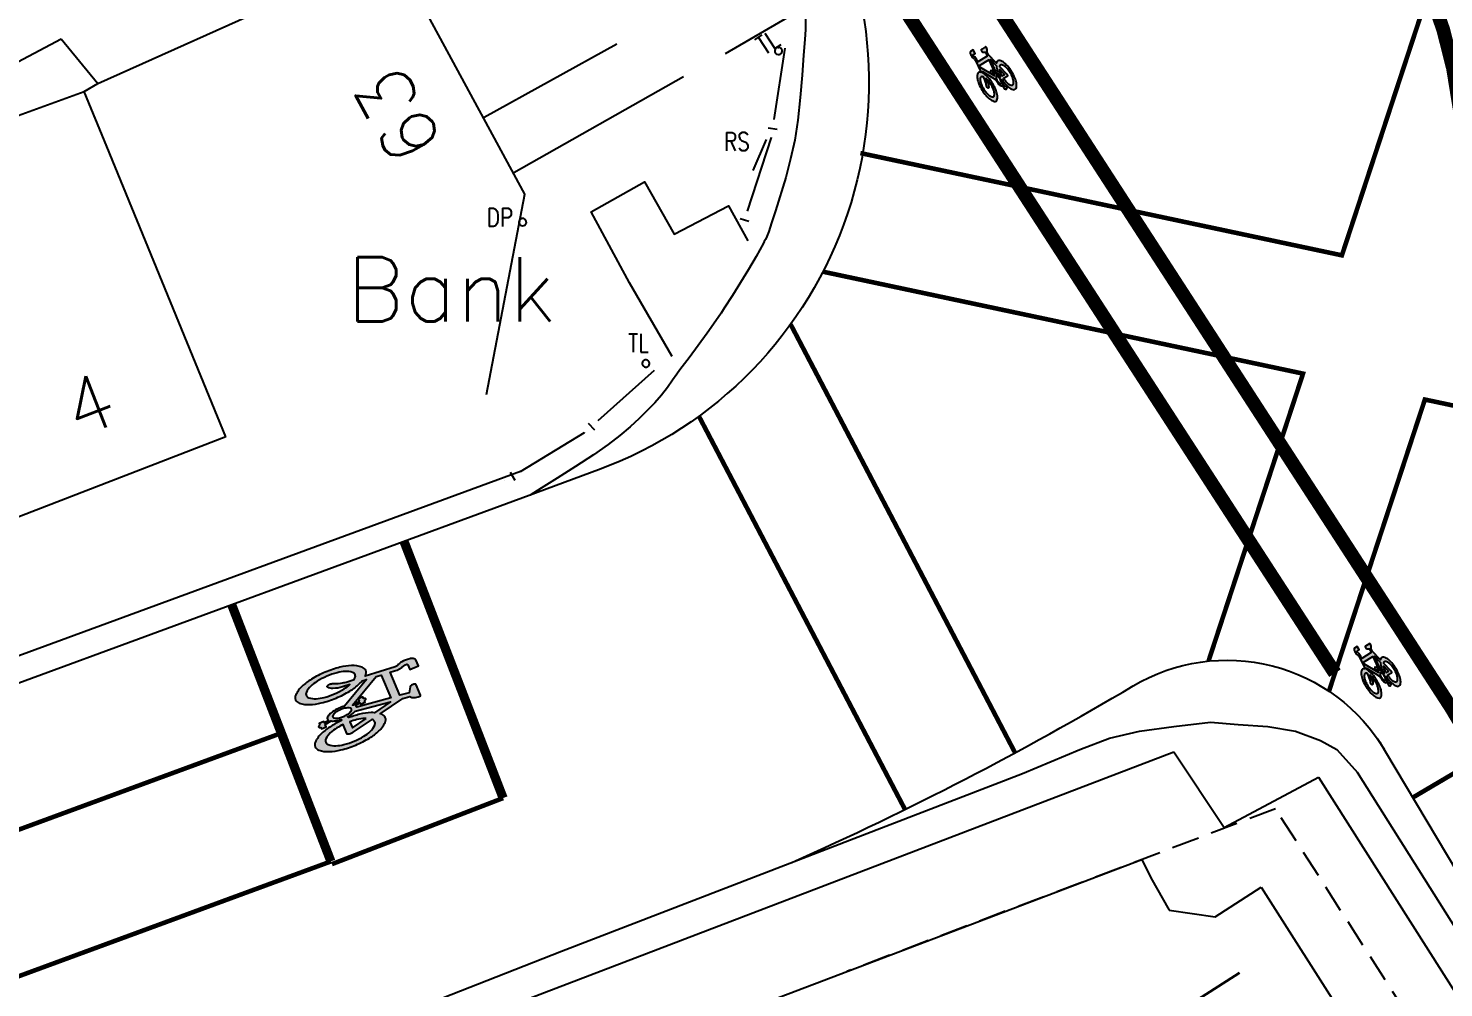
# Model space of a CAD drawing. Extents: x 427500 to 429848, y 434500 to 436505.
# Drawn here: x 427868.58 to 427899.43, y 436178.76 to 436199.68 of the extents above; entities that cross this region are included whole.
import ezdxf

# ---------------------------------------------------------------- set-up
doc = ezdxf.new("R2010")
doc.units = 0
for name, pattern in [('1003', [0.9, 0.6, -0.3]), ('1004', [6, 4, -2]), ('1055', [0.6, 0.1, -0.5]), ('BLIP', [1, 0.5, -0.5])]:
    doc.linetypes.add(name, pattern=pattern)
doc.layers.get('0').update_dxf_attribs({"color": 222})
for name, color, linetype in [('KTS_LINES', 7, 'Continuous'), ('LPTIP_Ex_Base', 8, 'Continuous'), ('PRO-MARKINGS', 7, 'Continuous'), ('PROPOSED', 1, 'Continuous')]:
    doc.layers.add(name, color=color, linetype=linetype)
doc.styles.add('MtXpl_Romans', font='romans__.ttf')
doc.styles.get("Standard").update_dxf_attribs({"font": 'romans.shx'})

# ---------------------------------------------------------------- blocks, each defined once
blk = doc.blocks.new('FENCE_UP')
at = {"color": 0, "linetype": 'ByBlock', "flags": 128}
blk.add_lwpolyline([(0, 0.5), (0, -0.5)], dxfattribs=at)
blk = doc.blocks.new('CIRCL')
at = {"color": 0, "linetype": 'ByBlock', "flags": 128}
for points in [[(0.5, 0), (0.475, 0.154), (0.404, 0.293), (0.293, 0.404), (0.154, 0.475), (0, 0.5), (-0.154, 0.475), (-0.293, 0.404), (-0.404, 0.293), (-0.475, 0.154), (-0.5, 0), (-0.475, -0.154), (-0.404, -0.293), (-0.293, -0.404), (-0.154, -0.475), (0, -0.5), (0.154, -0.475), (0.293, -0.404), (0.404, -0.293), (0.475, -0.154)], [(0.5, 0), (0.475, -0.154)]]:
    blk.add_lwpolyline(points, dxfattribs=at)
blk = doc.blocks.new('MH_LINE')
at = {"color": 0, "linetype": 'ByBlock', "flags": 128}
blk.add_lwpolyline([(-0.5, 0), (0.5, 0)], dxfattribs=at)
blk = doc.blocks.new('Bicycle-1057L')
h = blk.add_hatch(color=0)
h.dxf.hatch_style = 1
edge = h.paths.add_edge_path()
edge.add_arc((0.285, -0.213), 0.06, 129.1418, 144.2919)
edge.add_arc((0.246, -0.185), 0.0123, 145.2543, 218.1085)
edge.add_arc((0.272, -0.165), 0.0451, 218.1085, 242.7437)
edge.add_arc((0.3, -0.11), 0.107, 242.7437, 256.1141)
edge.add_line((0.274, -0.214), (0.274, -0.248))
edge.add_line((0.274, -0.248), (0.387, -0.248))
edge.add_line((0.387, -0.248), (0.387, -0.195))
edge.add_line((0.387, -0.195), (0.534, -0.17))
edge.add_arc((0.666, 0.057), 0.263, 239.7927, 250.149)
edge.add_arc((0.76, 0.316), 0.538, 250.149, 261.4949)
edge.add_arc((0.822, 0.729), 0.956, 261.4949, 265.579)
edge.add_line((0.748, -0.224), (0.748, -0.251))
edge.add_arc((0.827, -2.482), 2.233, 92.0364, 98.7101)
edge.add_arc((0.681, -1.524), 1.263, 98.7101, 110.2976)
edge.add_arc((0.459, -0.924), 0.624, 110.2976, 131.7626)
edge.add_arc((0.13, -0.555), 0.13, 131.7626, 180)
edge.add_arc((0.13, -0.555), 0.13, 180, 228.2374)
edge.add_arc((0.459, -0.187), 0.624, 228.2374, 249.7024)
edge.add_arc((0.681, 0.413), 1.263, 249.7024, 261.2899)
edge.add_arc((0.827, 1.371), 2.233, 261.2899, 270)
edge.add_arc((0.827, 1.371), 2.233, 270, 278.7101)
edge.add_arc((0.974, 0.413), 1.263, 278.7101, 290.2976)
edge.add_arc((1.196, -0.187), 0.624, 290.2976, 311.7626)
edge.add_arc((1.525, -0.555), 0.13, 311.7626, 360)
edge.add_arc((1.525, -0.555), 0.13, 0, 48.2374)
edge.add_arc((1.196, -0.924), 0.624, 48.2374, 51.4487)
edge.add_line((1.585, -0.436), (2.166, -0.316))
edge.add_line((2.166, -0.316), (2.326, -0.339))
edge.add_arc((2.374, -0.328), 0.049, 192.7523, 229.4557)
edge.add_arc((2.453, -0.232), 0.174, 230.3015, 254.7694)
edge.add_arc((2.578, 0.205), 0.627, 254.2163, 263.9589)
edge.add_arc((2.519, -0.358), 0.0621, 263.3378, 292.2723)
edge.add_arc((2.535, -0.402), 0.0152, 300.2363, 358.2882)
edge.add_line((2.55, -0.402), (2.55, -0.157))
edge.add_arc((2.525, -0.158), 0.0247, 2.6611, 38.315)
edge.add_arc((2.518, -0.164), 0.0344, 38.315, 73.2177)
edge.add_arc((2.477, -0.298), 0.174, 73.2177, 98.6063)
edge.add_arc((2.463, -0.2), 0.0751, 98.6063, 134.8802)
edge.add_line((2.41, -0.147), (2.342, -0.26))
edge.add_line((2.342, -0.26), (2.131, -0.23))
edge.add_line((2.131, -0.23), (2.131, 0.316))
edge.add_line((2.131, 0.316), (2.233, 0.306))
edge.add_arc((2.304, 0.753), 0.452, 260.9327, 290.3801)
edge.add_arc((2.506, 0.246), 0.0935, 71.0097, 118.2334, ccw=False)
edge.add_arc((2.529, 0.315), 0.0209, 6.4726, 70.6973, ccw=False)
edge.add_line((2.55, 0.317), (2.55, 0.204))
edge.add_line((2.55, 0.204), (2.754, 0.204))
edge.add_line((2.754, 0.204), (2.754, 0.352))
edge.add_arc((2.719, 0.346), 0.0355, 9.2422, 38.245)
edge.add_arc((2.665, 0.304), 0.104, 38.245, 62.4014)
edge.add_arc((2.594, 0.167), 0.258, 62.4014, 80.16)
edge.add_arc((2.532, -0.19), 0.62, 80.16, 97.3946)
edge.add_arc((2.498, 0.076), 0.352, 97.3946, 115.9418)
edge.add_arc((2.287, 0.506), 0.127, 265.4429, 296.4808, ccw=False)
edge.add_line((2.277, 0.38), (1.596, 0.445))
edge.add_arc((1.196, 0.924), 0.624, 309.8749, 311.7821)
edge.add_arc((1.525, 0.555), 0.13, 311.7821, 360)
edge.add_arc((1.525, 0.555), 0.13, 0, 48.2179)
edge.add_arc((1.196, 0.187), 0.624, 48.2179, 69.6897)
edge.add_arc((0.974, -0.412), 1.263, 69.6897, 81.284)
edge.add_arc((0.827, -1.369), 2.231, 81.284, 90)
edge.add_arc((0.827, -1.369), 2.231, 90, 98.716)
edge.add_arc((0.681, -0.412), 1.263, 98.716, 110.3103)
edge.add_arc((0.459, 0.187), 0.624, 110.3103, 131.7821)
edge.add_arc((0.13, 0.555), 0.13, 131.7821, 180)
edge.add_arc((0.13, 0.555), 0.13, 180, 228.2179)
edge.add_arc((0.459, 0.924), 0.624, 228.2179, 249.6897)
edge.add_arc((0.681, 1.523), 1.263, 249.6897, 261.284)
edge.add_arc((0.827, 2.48), 2.231, 261.284, 270)
edge.add_arc((0.827, 2.48), 2.231, 270, 278.716)
edge.add_arc((0.974, 1.523), 1.263, 278.716, 290.3103)
edge.add_arc((1.196, 0.924), 0.624, 290.3103, 298.74)
edge.add_line((1.496, 0.377), (1.598, 0.367))
edge.add_line((1.598, 0.367), (0.928, 0.017))
edge.add_arc((0.822, -0.933), 0.956, 83.631, 90)
edge.add_arc((0.822, -0.933), 0.956, 90, 98.5051)
edge.add_arc((0.76, -0.52), 0.538, 98.5051, 109.851)
edge.add_arc((0.666, -0.261), 0.263, 109.851, 131.0754)
edge.add_arc((0.528, -0.102), 0.052, 131.0754, 180)
edge.add_arc((0.528, -0.102), 0.052, 180, 222.687)
edge.add_line((0.49, -0.137), (0.387, -0.155))
edge.add_line((0.387, -0.155), (0.387, -0.12))
edge.add_line((0.387, -0.12), (0.274, -0.12))
edge.add_line((0.274, -0.12), (0.274, -0.155))
edge.add_arc((0.294, -0.238), 0.0853, 103.022, 123.3282)
edge = h.paths.add_edge_path(flags=16)
edge.add_line((1.816, 0.346), (1.927, 0.335))
edge.add_line((1.927, 0.335), (1.927, -0.207))
edge.add_line((1.927, -0.207), (1.167, -0.104))
edge.add_arc((1.115, -0.102), 0.052, 357.6881, 360)
edge.add_arc((1.115, -0.102), 0.052, 0, 45.6771)
edge.add_line((1.152, -0.065), (1.266, -0.045))
edge.add_line((1.266, -0.045), (1.266, -0.079))
edge.add_line((1.266, -0.079), (1.376, -0.079))
edge.add_line((1.376, -0.079), (1.376, -0.045))
edge.add_arc((1.351, 0.05), 0.0985, 284.71, 308.6625)
edge.add_arc((1.403, -0.015), 0.015, 308.6625, 417.055)
edge.add_arc((1.354, -0.091), 0.105, 57.055, 77.9255)
edge.add_line((1.376, 0.012), (1.376, 0.046))
edge.add_line((1.376, 0.046), (1.266, 0.046))
edge.add_line((1.266, 0.046), (1.266, -0.008))
edge.add_line((1.266, -0.008), (1.11, -0.035))
edge.add_arc((0.977, -0.261), 0.263, 59.4986, 62.3014)
edge.add_line((1.099, -0.028), (1.816, 0.346))
edge = h.paths.add_edge_path(flags=16)
edge.add_arc((1.084, -0.81), 0.435, 65.845, 69.5672)
edge.add_arc((0.93, -1.226), 0.878, 69.5672, 81.2276)
edge.add_arc((0.827, -1.888), 1.548, 81.2276, 87.0632)
edge.add_line((0.907, -0.342), (0.907, -0.487))
edge.add_line((0.907, -0.487), (1.262, -0.414))
edge = h.paths.add_edge_path(flags=16)
edge.add_arc((0.341, -0.555), 0.0916, 180, 228.0314)
edge.add_arc((0.57, -0.3), 0.435, 228.0314, 249.5672)
edge.add_arc((0.725, 0.115), 0.878, 249.5672, 261.2276)
edge.add_arc((0.827, 0.778), 1.548, 261.2276, 270)
edge.add_arc((0.827, 0.778), 1.548, 270, 278.7724)
edge.add_arc((0.93, 0.115), 0.878, 278.7724, 290.4328)
edge.add_arc((1.084, -0.3), 0.435, 290.4328, 311.9686)
edge.add_arc((1.314, -0.555), 0.0916, 311.9686, 360)
edge.add_arc((1.314, -0.555), 0.0916, 0, 48.0314)
edge.add_arc((1.084, -0.81), 0.435, 48.0314, 49.2693)
edge.add_line((1.368, -0.481), (0.879, -0.582))
edge.add_arc((0.815, -0.334), 0.257, 270, 284.4885, ccw=False)
edge.add_arc((0.816, -0.464), 0.126, 244.001, 269.6286, ccw=False)
edge.add_arc((0.772, -0.556), 0.0238, 177.4213, 242.4793, ccw=False)
edge.add_line((0.748, -0.555), (0.748, -0.342))
edge.add_arc((0.827, -1.888), 1.548, 92.9368, 98.7724)
edge.add_arc((0.725, -1.226), 0.878, 98.7724, 110.4328)
edge.add_arc((0.57, -0.81), 0.435, 110.4328, 131.9686)
edge.add_arc((0.341, -0.555), 0.0916, 131.9686, 180)
edge = h.paths.add_edge_path(flags=16)
edge.add_line((0.907, -0.251), (0.907, -0.223))
edge.add_arc((0.822, 0.729), 0.956, 275.1028, 278.5051)
edge.add_arc((0.883, 0.316), 0.538, 278.5051, 289.851)
edge.add_arc((0.977, 0.057), 0.263, 289.851, 297.5735)
edge.add_line((1.098, -0.176), (1.893, -0.283))
edge.add_line((1.893, -0.283), (1.48, -0.369))
edge.add_arc((1.196, -0.924), 0.624, 62.9022, 69.7024)
edge.add_arc((0.974, -1.524), 1.263, 69.7024, 81.2899)
edge.add_arc((0.827, -2.482), 2.233, 81.2899, 87.9636)
edge = h.paths.add_edge_path(flags=16)
edge.add_arc((1.008, -0.102), 0.0342, 0, 48.449)
edge.add_arc((0.92, -0.201), 0.167, 48.449, 69.8406)
edge.add_arc((0.861, -0.363), 0.339, 69.8406, 81.3534)
edge.add_arc((0.822, -0.622), 0.601, 81.3534, 90)
edge.add_arc((0.822, -0.622), 0.601, 90, 98.6466)
edge.add_arc((0.782, -0.363), 0.339, 98.6466, 110.1594)
edge.add_arc((0.723, -0.201), 0.167, 110.1594, 131.551)
edge.add_arc((0.635, -0.102), 0.0342, 131.551, 180)
edge.add_arc((0.635, -0.102), 0.0342, 180, 228.449)
edge.add_arc((0.723, -0.003), 0.167, 228.449, 249.8406)
edge.add_arc((0.782, 0.159), 0.339, 249.8406, 261.3534)
edge.add_arc((0.822, 0.418), 0.601, 261.3534, 270)
edge.add_arc((0.822, 0.418), 0.601, 270, 278.6466)
edge.add_arc((0.861, 0.159), 0.339, 278.6466, 290.1594)
edge.add_arc((0.92, -0.003), 0.167, 290.1594, 311.551)
edge.add_arc((1.008, -0.102), 0.0342, 311.551, 360)
edge = h.paths.add_edge_path(flags=16)
edge.add_arc((1.257, 1.214), 0.733, 256.4487, 264.5543)
edge.add_line((1.187, 0.484), (1.345, 0.469))
edge.add_arc((1.084, 0.822), 0.439, 306.4657, 311.7704)
edge.add_arc((1.318, 0.56), 0.0876, 311.7704, 360.5617)
edge.add_arc((1.318, 0.56), 0.0876, 0.5617, 49.353)
edge.add_arc((1.089, 0.294), 0.439, 49.353, 70.6246)
edge.add_arc((0.937, -0.138), 0.896, 70.6246, 82.0171)
edge.add_arc((0.841, -0.825), 1.591, 82.0171, 90.5617)
edge.add_arc((0.841, -0.825), 1.591, 90.5617, 99.1063)
edge.add_arc((0.731, -0.14), 0.896, 99.1063, 110.4988)
edge.add_arc((0.571, 0.289), 0.439, 110.4988, 131.7704)
edge.add_arc((0.337, 0.551), 0.0876, 131.7704, 180.5617)
edge.add_arc((0.337, 0.551), 0.0876, 180.5617, 229.353)
edge.add_arc((0.566, 0.817), 0.439, 229.353, 250.6246)
edge.add_arc((0.717, 1.248), 0.896, 250.6246, 262.0171)
edge.add_arc((0.814, 1.936), 1.591, 262.0171, 270.5617)
edge.add_arc((0.814, 1.936), 1.591, 270.5617, 279.1063)
edge.add_arc((0.924, 1.25), 0.896, 279.1063, 289.0981)
edge.add_line((1.217, 0.404), (1.054, 0.419))
edge.add_arc((1.136, 1.245), 0.83, 249.5302, 264.3321, ccw=False)
edge.add_arc((0.926, 0.684), 0.231, 219.8114, 249.5302, ccw=False)
edge.add_arc((0.769, 0.553), 0.0262, 182.9002, 219.8114, ccw=False)
edge.add_arc((0.756, 0.552), 0.0126, 121.3414, 182.9002, ccw=False)
edge.add_arc((0.809, 0.464), 0.115, 96.5312, 121.3414, ccw=False)
edge.add_arc((0.822, 0.352), 0.228, 77.386, 96.5312, ccw=False)
edge.add_arc((0.85, 0.476), 0.102, 58.9852, 77.386, ccw=False)
edge.add_arc((1.22, 1.205), 0.716, 243.667, 259.1754)
at = {"color": 0}
for p, q in [((0.747, -0.231), (0.745, -0.231)), ((0.746, -0.231), (0.745, -0.232)), ((0.747, -0.234), (0.745, -0.234)), ((0.746, -0.236), (0.745, -0.236)), ((0.745, -0.236), (0.745, -0.236)), ((0.745, -0.236), (0.745, -0.236)), ((0.747, -0.232), (0.746, -0.231)), ((0.747, -0.236), (0.746, -0.236)), ((0.746, -0.236), (0.746, -0.236)), ((0.747, -0.233), (0.747, -0.235)), ((0.747, -0.236), (0.747, -0.236)), ((0.747, -0.236), (0.747, -0.236))]:
    blk.add_line(p, q, dxfattribs=at)
for points in [[(0.247, -0.167, 0.066202), (0.236, -0.178, 0.329046), (0.236, -0.193, 0.107907), (0.251, -0.205, 0.058405), (0.274, -0.214), (0.274, -0.248), (0.387, -0.248), (0.387, -0.195), (0.534, -0.17, 0.045219), (0.577, -0.19, 0.049546), (0.68, -0.216, 0.017822), (0.748, -0.224), (0.748, -0.251, 0.029128), (0.489, -0.275, 0.050603), (0.242, -0.339, 0.093934), (0.043, -0.459, 0.21364), (0, -0.555, 0.21364), (0.043, -0.652, 0.093934), (0.242, -0.772, 0.050603), (0.489, -0.836, 0.038023), (0.827, -0.861, 0.038023), (1.165, -0.836, 0.050603), (1.412, -0.772, 0.093934), (1.611, -0.652, 0.21364), (1.655, -0.555, 0.21364), (1.611, -0.459, 0.014013), (1.585, -0.436), (2.166, -0.316), (2.326, -0.339, 0.161532), (2.342, -0.365, 0.107169), (2.407, -0.399, 0.042535), (2.512, -0.419, 0.126926), (2.542, -0.415, 0.258859), (2.55, -0.402), (2.55, -0.157, 0.156836), (2.545, -0.143, 0.15348), (2.528, -0.132, 0.111234), (2.451, -0.126, 0.15961), (2.41, -0.147), (2.342, -0.26), (2.131, -0.23), (2.131, 0.316), (2.233, 0.306, 0.1292), (2.461, 0.329, -0.209019), (2.536, 0.335, -0.287807), (2.55, 0.317), (2.55, 0.204), (2.754, 0.204), (2.754, 0.352, 0.127228), (2.747, 0.368, 0.105794), (2.713, 0.396, 0.077642), (2.638, 0.421, 0.075343), (2.452, 0.425, 0.081105), (2.344, 0.393, -0.136262), (2.277, 0.38), (1.596, 0.445, 0.008322), (1.611, 0.459, 0.213551), (1.655, 0.555, 0.213551), (1.611, 0.652, 0.093963), (1.412, 0.772, 0.050633), (1.165, 0.836, 0.038049), (0.827, 0.862, 0.038049), (0.489, 0.836, 0.050633), (0.242, 0.772, 0.093963), (0.043, 0.652, 0.213551), (0, 0.555, 0.213551), (0.043, 0.459, 0.093963), (0.242, 0.339, 0.050633), (0.489, 0.275, 0.038049), (0.827, 0.249, 0.038049), (1.165, 0.275, 0.050633), (1.412, 0.339, 0.036798), (1.496, 0.377), (1.598, 0.367), (0.928, 0.017, 0.027797), (0.822, 0.023, 0.037128), (0.68, 0.012, 0.049546), (0.577, -0.014, 0.092874), (0.494, -0.063, 0.216777), (0.476, -0.102, 0.188442), (0.49, -0.137), (0.387, -0.155), (0.387, -0.12), (0.274, -0.12), (0.274, -0.155, 0.088835), (0.247, -0.167)], [(1.085, 0.501, 0.035382), (1.187, 0.484), (1.345, 0.469, 0.02315), (1.376, 0.495, 0.216168), (1.405, 0.561, 0.216168), (1.375, 0.627, 0.093082), (1.235, 0.708, 0.04975), (1.062, 0.75, 0.0373), (0.825, 0.765, 0.0373), (0.589, 0.745, 0.04975), (0.417, 0.7, 0.093082), (0.279, 0.616, 0.216168), (0.249, 0.55, 0.216168), (0.28, 0.484, 0.093082), (0.42, 0.403, 0.04975), (0.593, 0.361, 0.0373), (0.829, 0.346, 0.0373), (1.066, 0.366, 0.043625), (1.217, 0.404), (1.054, 0.419, -0.064675), (0.846, 0.468, -0.130405), (0.749, 0.536, -0.162463), (0.743, 0.552, -0.275252), (0.749, 0.563, -0.10868), (0.796, 0.579, -0.083732), (0.872, 0.575, -0.080461), (0.902, 0.563, 0.067772)], [(1.816, 0.346), (1.927, 0.335), (1.927, -0.207), (1.167, -0.104, 0.010088), (1.167, -0.102, 0.201985), (1.152, -0.065), (1.266, -0.045), (1.266, -0.079), (1.376, -0.079), (1.376, -0.045, 0.104895), (1.413, -0.027, 0.511684), (1.412, -0.003, 0.091317), (1.376, 0.012), (1.376, 0.046), (1.266, 0.046), (1.266, -0.008), (1.11, -0.035, 0.01223), (1.099, -0.028)], [(1.043, -0.102, 0.214605), (1.031, -0.076, 0.093611), (0.978, -0.045, 0.050276), (0.912, -0.028, 0.037746), (0.822, -0.021, 0.037746), (0.731, -0.028, 0.050276), (0.665, -0.045, 0.093611), (0.612, -0.076, 0.214605), (0.601, -0.102, 0.214605), (0.612, -0.128, 0.093611), (0.665, -0.159, 0.050276), (0.731, -0.176, 0.037746), (0.822, -0.183, 0.037746), (0.912, -0.176, 0.050276), (0.978, -0.159, 0.093611), (1.031, -0.128, 0.214605)], [(0.907, -0.251), (0.907, -0.223, 0.014846), (0.963, -0.216, 0.049546), (1.066, -0.19, 0.033708), (1.098, -0.176), (1.893, -0.283), (1.48, -0.369, 0.02968), (1.412, -0.339, 0.050603), (1.165, -0.275, 0.029128)], [(0.249, -0.555, 0.2127), (0.28, -0.623, 0.094245), (0.419, -0.708, 0.050922), (0.591, -0.753, 0.038295), (0.827, -0.771, 0.038295), (1.063, -0.753, 0.050922), (1.236, -0.708, 0.094245), (1.375, -0.623, 0.2127), (1.405, -0.555, 0.2127), (1.375, -0.487, 0.005402), (1.368, -0.481), (0.879, -0.582, -0.063302), (0.815, -0.59, -0.11229), (0.761, -0.578, -0.291748), (0.748, -0.555), (0.748, -0.342, 0.025468), (0.591, -0.358, 0.050922), (0.419, -0.403, 0.094245), (0.28, -0.487, 0.2127)], [(1.262, -0.414, 0.016243), (1.236, -0.403, 0.050922), (1.063, -0.358, 0.025468), (0.907, -0.342), (0.907, -0.487)]]:
    blk.add_lwpolyline(points, format="xyb", close=True, dxfattribs=at)
blk = doc.blocks.new('Bicycle-1057S')
h = blk.add_hatch(color=0)
h.dxf.hatch_style = 1
edge = h.paths.add_edge_path()
edge.add_arc((0.126, -0.094), 0.0265, 129.1418, 144.2919)
edge.add_arc((0.109, -0.082), 0.00544, 145.2543, 218.1085)
edge.add_arc((0.12, -0.073), 0.0199, 218.1085, 242.7437)
edge.add_arc((0.132, -0.049), 0.047, 242.7437, 256.1141)
edge.add_line((0.121, -0.094), (0.121, -0.109))
edge.add_line((0.121, -0.109), (0.171, -0.109))
edge.add_line((0.171, -0.109), (0.171, -0.086))
edge.add_line((0.171, -0.086), (0.236, -0.075))
edge.add_arc((0.294, 0.025), 0.116, 239.7927, 250.149)
edge.add_arc((0.335, 0.139), 0.237, 250.149, 261.4949)
edge.add_arc((0.363, 0.322), 0.422, 261.4949, 265.579)
edge.add_line((0.33, -0.099), (0.33, -0.111))
edge.add_arc((0.365, -1.095), 0.985, 92.0364, 98.7101)
edge.add_arc((0.3, -0.672), 0.557, 98.7101, 110.2976)
edge.add_arc((0.202, -0.408), 0.275, 110.2976, 131.7626)
edge.add_arc((0.057, -0.245), 0.0571, 131.7626, 180)
edge.add_arc((0.057, -0.245), 0.0571, 180, 228.2374)
edge.add_arc((0.202, -0.082), 0.275, 228.2374, 249.7024)
edge.add_arc((0.3, 0.182), 0.557, 249.7024, 261.2899)
edge.add_arc((0.365, 0.605), 0.985, 261.2899, 270)
edge.add_arc((0.365, 0.605), 0.985, 270, 278.7101)
edge.add_arc((0.43, 0.182), 0.557, 278.7101, 290.2976)
edge.add_arc((0.528, -0.082), 0.275, 290.2976, 311.7626)
edge.add_arc((0.673, -0.245), 0.0571, 311.7626, 360)
edge.add_arc((0.673, -0.245), 0.0571, 0, 48.2374)
edge.add_arc((0.528, -0.408), 0.275, 48.2374, 51.4487)
edge.add_line((0.699, -0.192), (0.956, -0.139))
edge.add_line((0.956, -0.139), (1.026, -0.149))
edge.add_arc((1.047, -0.145), 0.0216, 192.7523, 229.4557)
edge.add_arc((1.082, -0.102), 0.0766, 230.3015, 254.7694)
edge.add_arc((1.137, 0.09), 0.277, 254.2163, 263.9589)
edge.add_arc((1.111, -0.158), 0.0274, 263.3378, 292.2723)
edge.add_arc((1.118, -0.177), 0.00668, 300.2363, 358.2882)
edge.add_line((1.125, -0.178), (1.125, -0.069))
edge.add_arc((1.114, -0.07), 0.0109, 2.6611, 38.315)
edge.add_arc((1.111, -0.073), 0.0152, 38.315, 73.2177)
edge.add_arc((1.093, -0.132), 0.0768, 73.2177, 98.6063)
edge.add_arc((1.086, -0.088), 0.0331, 98.6063, 134.8802)
edge.add_line((1.063, -0.065), (1.033, -0.115))
edge.add_line((1.033, -0.115), (0.94, -0.101))
edge.add_line((0.94, -0.101), (0.94, 0.139))
edge.add_line((0.94, 0.139), (0.985, 0.135))
edge.add_arc((1.016, 0.332), 0.2, 260.9327, 290.3801)
edge.add_arc((1.105, 0.109), 0.0412, 71.0097, 118.2334, ccw=False)
edge.add_arc((1.116, 0.139), 0.00922, 6.4726, 70.6973, ccw=False)
edge.add_line((1.125, 0.14), (1.125, 0.09))
edge.add_line((1.125, 0.09), (1.215, 0.09))
edge.add_line((1.215, 0.09), (1.215, 0.155))
edge.add_arc((1.2, 0.153), 0.0157, 9.2422, 38.245)
edge.add_arc((1.176, 0.134), 0.0458, 38.245, 62.4014)
edge.add_arc((1.144, 0.074), 0.114, 62.4014, 80.16)
edge.add_arc((1.117, -0.084), 0.273, 80.16, 97.3946)
edge.add_arc((1.102, 0.033), 0.155, 97.3946, 115.9418)
edge.add_arc((1.009, 0.223), 0.0561, 265.4429, 296.4808, ccw=False)
edge.add_line((1.004, 0.167), (0.704, 0.196))
edge.add_arc((0.528, 0.407), 0.275, 309.8749, 311.7821)
edge.add_arc((0.673, 0.245), 0.0572, 311.7821, 360)
edge.add_arc((0.673, 0.245), 0.0572, 360, 408.2179)
edge.add_arc((0.528, 0.083), 0.275, 48.2179, 69.6897)
edge.add_arc((0.43, -0.182), 0.557, 69.6897, 81.284)
edge.add_arc((0.365, -0.604), 0.984, 81.284, 90)
edge.add_arc((0.365, -0.604), 0.984, 90, 98.716)
edge.add_arc((0.3, -0.182), 0.557, 98.716, 110.3103)
edge.add_arc((0.202, 0.083), 0.275, 110.3103, 131.7821)
edge.add_arc((0.057, 0.245), 0.0572, 131.7821, 180)
edge.add_arc((0.057, 0.245), 0.0572, 180, 228.2179)
edge.add_arc((0.202, 0.407), 0.275, 228.2179, 249.6897)
edge.add_arc((0.3, 0.672), 0.557, 249.6897, 261.284)
edge.add_arc((0.365, 1.094), 0.984, 261.284, 270)
edge.add_arc((0.365, 1.094), 0.984, 270, 278.716)
edge.add_arc((0.43, 0.672), 0.557, 278.716, 290.3103)
edge.add_arc((0.528, 0.407), 0.275, 290.3103, 298.74)
edge.add_line((0.66, 0.166), (0.705, 0.162))
edge.add_line((0.705, 0.162), (0.409, 0.007))
edge.add_arc((0.362, -0.412), 0.422, 83.631, 90)
edge.add_arc((0.362, -0.412), 0.422, 90, 98.5051)
edge.add_arc((0.335, -0.229), 0.237, 98.5051, 109.851)
edge.add_arc((0.294, -0.115), 0.116, 109.851, 131.0754)
edge.add_arc((0.233, -0.045), 0.0229, 131.0754, 180)
edge.add_arc((0.233, -0.045), 0.0229, 180, 222.687)
edge.add_line((0.216, -0.061), (0.171, -0.068))
edge.add_line((0.171, -0.068), (0.171, -0.053))
edge.add_line((0.171, -0.053), (0.121, -0.053))
edge.add_line((0.121, -0.053), (0.121, -0.068))
edge.add_arc((0.13, -0.105), 0.0376, 103.022, 123.3282)
edge = h.paths.add_edge_path(flags=16)
edge.add_line((0.801, 0.153), (0.85, 0.148))
edge.add_line((0.85, 0.148), (0.85, -0.091))
edge.add_line((0.85, -0.091), (0.515, -0.046))
edge.add_arc((0.492, -0.045), 0.0229, 357.6881, 360)
edge.add_arc((0.492, -0.045), 0.0229, 360, 405.6771)
edge.add_line((0.508, -0.029), (0.558, -0.02))
edge.add_line((0.558, -0.02), (0.558, -0.035))
edge.add_line((0.558, -0.035), (0.607, -0.035))
edge.add_line((0.607, -0.035), (0.607, -0.02))
edge.add_arc((0.596, 0.022), 0.0434, 284.71, 308.6625)
edge.add_arc((0.619, -0.007), 0.00661, 308.6625, 417.055)
edge.add_arc((0.597, -0.04), 0.0465, 57.055, 77.9255)
edge.add_line((0.607, 0.005), (0.607, 0.02))
edge.add_line((0.607, 0.02), (0.558, 0.02))
edge.add_line((0.558, 0.02), (0.558, -0.003))
edge.add_line((0.558, -0.003), (0.49, -0.015))
edge.add_arc((0.431, -0.115), 0.116, 59.4986, 62.3014)
edge.add_line((0.485, -0.012), (0.801, 0.153))
edge = h.paths.add_edge_path(flags=16)
edge.add_arc((0.478, -0.358), 0.192, 65.845, 69.5672)
edge.add_arc((0.41, -0.541), 0.387, 69.5672, 81.2276)
edge.add_arc((0.365, -0.833), 0.683, 81.2276, 87.0632)
edge.add_line((0.4, -0.151), (0.4, -0.215))
edge.add_line((0.4, -0.215), (0.557, -0.183))
edge = h.paths.add_edge_path(flags=16)
edge.add_arc((0.15, -0.245), 0.0404, 180, 228.0314)
edge.add_arc((0.252, -0.132), 0.192, 228.0314, 249.5672)
edge.add_arc((0.32, 0.051), 0.387, 249.5672, 261.2276)
edge.add_arc((0.365, 0.343), 0.683, 261.2276, 270)
edge.add_arc((0.365, 0.343), 0.683, 270, 278.7724)
edge.add_arc((0.41, 0.051), 0.387, 278.7724, 290.4328)
edge.add_arc((0.478, -0.132), 0.192, 290.4328, 311.9686)
edge.add_arc((0.58, -0.245), 0.0404, 311.9686, 360)
edge.add_arc((0.58, -0.245), 0.0404, 0, 48.0314)
edge.add_arc((0.478, -0.358), 0.192, 48.0314, 49.2693)
edge.add_line((0.604, -0.212), (0.388, -0.257))
edge.add_arc((0.36, -0.147), 0.113, 270, 284.4885, ccw=False)
edge.add_arc((0.36, -0.205), 0.0555, 244.001, 269.6286, ccw=False)
edge.add_arc((0.34, -0.245), 0.0105, 177.4213, 242.4793, ccw=False)
edge.add_line((0.33, -0.245), (0.33, -0.151))
edge.add_arc((0.365, -0.833), 0.683, 92.9368, 98.7724)
edge.add_arc((0.32, -0.541), 0.387, 98.7724, 110.4328)
edge.add_arc((0.252, -0.358), 0.192, 110.4328, 131.9686)
edge.add_arc((0.15, -0.245), 0.0404, 131.9686, 180)
edge = h.paths.add_edge_path(flags=16)
edge.add_line((0.4, -0.111), (0.4, -0.098))
edge.add_arc((0.363, 0.322), 0.422, 275.1028, 278.5051)
edge.add_arc((0.39, 0.139), 0.237, 278.5051, 289.851)
edge.add_arc((0.431, 0.025), 0.116, 289.851, 297.5735)
edge.add_line((0.485, -0.078), (0.835, -0.125))
edge.add_line((0.835, -0.125), (0.653, -0.163))
edge.add_arc((0.528, -0.408), 0.275, 62.9022, 69.7024)
edge.add_arc((0.43, -0.672), 0.557, 69.7024, 81.2899)
edge.add_arc((0.365, -1.095), 0.985, 81.2899, 87.9636)
edge = h.paths.add_edge_path(flags=16)
edge.add_arc((0.445, -0.045), 0.0151, 0, 48.449)
edge.add_arc((0.406, -0.089), 0.0737, 48.449, 69.8406)
edge.add_arc((0.38, -0.16), 0.15, 69.8406, 81.3534)
edge.add_arc((0.362, -0.274), 0.265, 81.3534, 90)
edge.add_arc((0.362, -0.274), 0.265, 90, 98.6466)
edge.add_arc((0.345, -0.16), 0.15, 98.6466, 110.1594)
edge.add_arc((0.319, -0.089), 0.0737, 110.1594, 131.551)
edge.add_arc((0.28, -0.045), 0.0151, 131.551, 180)
edge.add_arc((0.28, -0.045), 0.0151, 180, 228.449)
edge.add_arc((0.319, -0.001), 0.0737, 228.449, 249.8406)
edge.add_arc((0.345, 0.07), 0.15, 249.8406, 261.3534)
edge.add_arc((0.363, 0.184), 0.265, 261.3534, 270)
edge.add_arc((0.363, 0.184), 0.265, 270, 278.6466)
edge.add_arc((0.38, 0.07), 0.15, 278.6466, 290.1594)
edge.add_arc((0.406, -0.001), 0.0737, 290.1594, 311.551)
edge.add_arc((0.445, -0.045), 0.0151, 311.551, 360)
edge = h.paths.add_edge_path(flags=16)
edge.add_arc((0.555, 0.536), 0.323, 256.4487, 264.5543)
edge.add_line((0.524, 0.214), (0.593, 0.207))
edge.add_arc((0.478, 0.363), 0.194, 306.4657, 311.7704)
edge.add_arc((0.581, 0.247), 0.0386, 311.7704, 360.5617)
edge.add_arc((0.581, 0.247), 0.0386, 0.5617, 49.353)
edge.add_arc((0.48, 0.13), 0.194, 49.353, 70.6246)
edge.add_arc((0.414, -0.061), 0.395, 70.6246, 82.0171)
edge.add_arc((0.371, -0.364), 0.702, 82.0171, 90.5617)
edge.add_arc((0.371, -0.364), 0.702, 90.5617, 99.1063)
edge.add_arc((0.322, -0.062), 0.395, 99.1063, 110.4988)
edge.add_arc((0.252, 0.127), 0.194, 110.4988, 131.7704)
edge.add_arc((0.149, 0.243), 0.0386, 131.7704, 180.5617)
edge.add_arc((0.149, 0.243), 0.0386, 180.5617, 229.353)
edge.add_arc((0.25, 0.36), 0.194, 229.353, 250.6246)
edge.add_arc((0.316, 0.551), 0.395, 250.6246, 262.0171)
edge.add_arc((0.359, 0.854), 0.702, 262.0171, 270.5617)
edge.add_arc((0.359, 0.854), 0.702, 270.5617, 279.1063)
edge.add_arc((0.408, 0.552), 0.395, 279.1063, 289.0981)
edge.add_line((0.537, 0.178), (0.465, 0.185))
edge.add_arc((0.501, 0.549), 0.366, 249.5302, 264.3321, ccw=False)
edge.add_arc((0.409, 0.302), 0.102, 219.8114, 249.5302, ccw=False)
edge.add_arc((0.339, 0.244), 0.0115, 182.9002, 219.8114, ccw=False)
edge.add_arc((0.333, 0.244), 0.00556, 121.3414, 182.9002, ccw=False)
edge.add_arc((0.357, 0.205), 0.051, 96.5312, 121.3414, ccw=False)
edge.add_arc((0.363, 0.155), 0.101, 77.386, 96.5312, ccw=False)
edge.add_arc((0.375, 0.21), 0.0448, 58.9852, 77.386, ccw=False)
edge.add_arc((0.538, 0.531), 0.316, 243.667, 259.1754)
at = {"color": 0}
for p, q in [((0.33, -0.102), (0.329, -0.102)), ((0.33, -0.102), (0.329, -0.102)), ((0.329, -0.102), (0.329, -0.102)), ((0.33, -0.103), (0.329, -0.103)), ((0.329, -0.104), (0.33, -0.104)), ((0.33, -0.104), (0.329, -0.104)), ((0.329, -0.104), (0.329, -0.104)), ((0.329, -0.104), (0.329, -0.104)), ((0.329, -0.104), (0.329, -0.104)), ((0.329, -0.104), (0.329, -0.104)), ((0.329, -0.104), (0.329, -0.104)), ((0.33, -0.103), (0.33, -0.104))]:
    blk.add_line(p, q, dxfattribs=at)
for points in [[(0.109, -0.073, 0.066202), (0.104, -0.079, 0.329046), (0.104, -0.085, 0.107907), (0.111, -0.09, 0.058405), (0.121, -0.094), (0.121, -0.109), (0.171, -0.109), (0.171, -0.086), (0.236, -0.075, 0.045219), (0.255, -0.084, 0.049546), (0.3, -0.095, 0.017822), (0.33, -0.099), (0.33, -0.111, 0.029128), (0.216, -0.121, 0.050603), (0.107, -0.15, 0.093934), (0.019, -0.202, 0.21364), (0, -0.245, 0.21364), (0.019, -0.288, 0.093934), (0.107, -0.34, 0.050603), (0.216, -0.369, 0.038023), (0.365, -0.38, 0.038023), (0.514, -0.369, 0.050603), (0.623, -0.34, 0.093934), (0.711, -0.288, 0.21364), (0.73, -0.245, 0.21364), (0.711, -0.202, 0.014013), (0.699, -0.192), (0.956, -0.139), (1.026, -0.149, 0.161532), (1.033, -0.161, 0.107169), (1.062, -0.176, 0.042535), (1.108, -0.185, 0.126926), (1.122, -0.183, 0.258859), (1.125, -0.178), (1.125, -0.069, 0.156836), (1.123, -0.063, 0.15348), (1.115, -0.058, 0.111234), (1.081, -0.056, 0.15961), (1.063, -0.065), (1.033, -0.115), (0.94, -0.101), (0.94, 0.139), (0.985, 0.135, 0.1292), (1.086, 0.145, -0.209019), (1.119, 0.148, -0.287807), (1.125, 0.14), (1.125, 0.09), (1.215, 0.09), (1.215, 0.155, 0.127228), (1.212, 0.162, 0.105794), (1.197, 0.175, 0.077642), (1.164, 0.186, 0.075343), (1.082, 0.188, 0.081105), (1.034, 0.173, -0.136262), (1.004, 0.167), (0.704, 0.196, 0.008322), (0.711, 0.202, 0.213551), (0.73, 0.245, 0.213551), (0.711, 0.288, 0.093963), (0.623, 0.341, 0.050633), (0.514, 0.369, 0.038049), (0.365, 0.38, 0.038049), (0.216, 0.369, 0.050633), (0.107, 0.341, 0.093963), (0.019, 0.288, 0.213551), (0, 0.245, 0.213551), (0.019, 0.202, 0.093963), (0.107, 0.149, 0.050633), (0.216, 0.121, 0.038049), (0.365, 0.11, 0.038049), (0.514, 0.121, 0.050633), (0.623, 0.149, 0.036798), (0.66, 0.166), (0.705, 0.162), (0.409, 0.007, 0.027797), (0.362, 0.01, 0.037128), (0.3, 0.005, 0.049546), (0.255, -0.006, 0.092874), (0.218, -0.028, 0.216777), (0.21, -0.045, 0.188442), (0.216, -0.061), (0.171, -0.068), (0.171, -0.053), (0.121, -0.053), (0.121, -0.068, 0.088835), (0.109, -0.073)], [(0.479, 0.221, 0.035382), (0.524, 0.214), (0.593, 0.207, 0.02315), (0.607, 0.218, 0.216168), (0.62, 0.247, 0.216168), (0.607, 0.276, 0.093082), (0.545, 0.312, 0.04975), (0.468, 0.331, 0.0373), (0.364, 0.337, 0.0373), (0.26, 0.329, 0.04975), (0.184, 0.309, 0.093082), (0.123, 0.272, 0.216168), (0.11, 0.242, 0.216168), (0.123, 0.214, 0.093082), (0.185, 0.178, 0.04975), (0.262, 0.159, 0.0373), (0.366, 0.153, 0.0373), (0.47, 0.161, 0.043625), (0.537, 0.178), (0.465, 0.185, -0.064675), (0.373, 0.206, -0.130405), (0.33, 0.237, -0.162463), (0.328, 0.243, -0.275252), (0.33, 0.248, -0.10868), (0.351, 0.255, -0.083732), (0.385, 0.254, -0.080461), (0.398, 0.248, 0.067772)], [(0.801, 0.153), (0.85, 0.148), (0.85, -0.091), (0.515, -0.046, 0.010088), (0.515, -0.045, 0.201985), (0.508, -0.029), (0.558, -0.02), (0.558, -0.035), (0.607, -0.035), (0.607, -0.02, 0.104895), (0.623, -0.012, 0.511684), (0.623, -0.001, 0.091317), (0.607, 0.005), (0.607, 0.02), (0.558, 0.02), (0.558, -0.003), (0.49, -0.015, 0.01223), (0.485, -0.012)], [(0.11, -0.245, 0.2127), (0.123, -0.275, 0.094245), (0.185, -0.312, 0.050922), (0.261, -0.332, 0.038295), (0.365, -0.34, 0.038295), (0.469, -0.332, 0.050922), (0.545, -0.312, 0.094245), (0.607, -0.275, 0.2127), (0.62, -0.245, 0.2127), (0.607, -0.215, 0.005402), (0.604, -0.212), (0.388, -0.257, -0.063302), (0.36, -0.26, -0.11229), (0.336, -0.255, -0.291748), (0.33, -0.245), (0.33, -0.151, 0.025468), (0.261, -0.158, 0.050922), (0.185, -0.178, 0.094245), (0.123, -0.215, 0.2127)], [(0.46, -0.045, 0.214605), (0.455, -0.034, 0.093611), (0.431, -0.02, 0.050276), (0.402, -0.012, 0.037746), (0.362, -0.009, 0.037746), (0.323, -0.012, 0.050276), (0.294, -0.02, 0.093611), (0.27, -0.034, 0.214605), (0.265, -0.045, 0.214605), (0.27, -0.056, 0.093611), (0.294, -0.07, 0.050276), (0.323, -0.078, 0.037746), (0.362, -0.081, 0.037746), (0.402, -0.078, 0.050276), (0.431, -0.07, 0.093611), (0.455, -0.056, 0.214605)], [(0.4, -0.111), (0.4, -0.098, 0.014846), (0.425, -0.095, 0.049546), (0.47, -0.084, 0.033708), (0.485, -0.078), (0.835, -0.125), (0.653, -0.163, 0.02968), (0.623, -0.15, 0.050603), (0.514, -0.121, 0.029128)], [(0.557, -0.183, 0.016243), (0.545, -0.178, 0.050922), (0.469, -0.158, 0.025468), (0.4, -0.151), (0.4, -0.215)]]:
    blk.add_lwpolyline(points, format="xyb", close=True, dxfattribs=at)

msp = doc.modelspace()

# ---------------------------------------------------------------- linework, layer by layer
at = {"layer": 'LPTIP_Ex_Base', "color": 251, "true_color": 0x636466}
for p, q in [((427870.1, 436198.48), (427876.514, 436201.359)), ((427868.35, 436198.95), (427869.3, 436199.45)), ((427869.3, 436199.45), (427870.1, 436198.48)), ((427867.338, 436197.41), (427869.8, 436198.3)), ((427869.8, 436198.3), (427870.1, 436198.48)), ((427870.29, 436197.1), (427869.8, 436198.3)), ((427872.89, 436190.77), (427870.29, 436197.1)), ((427872.89, 436190.77), (427868.21, 436188.96)), ((427879.306, 436190.015), (427853.45, 436180.5)), ((427879.306, 436190.015), (427879.306, 436190.015)), ((427879.306, 436190.015), (427879.306, 436190.015)), ((427879.306, 436190.015), (427879.306, 436190.015)), ((427879.498, 436189.494), (427853.642, 436179.978)), ((427892.8, 436184.35), (427893.55, 436184.45)), ((427893.55, 436184.45), (427894.35, 436184.55)), ((427894.35, 436184.55), (427894.95, 436184.5)), ((427894.95, 436184.5), (427895.6, 436184.45)), ((427895.6, 436184.45), (427896.2, 436184.35)), ((427891.5, 436183.95), (427892.15, 436184.2)), ((427892.15, 436184.2), (427892.8, 436184.35)), ((427896.2, 436184.35), (427896.75, 436184.15)), ((427896.75, 436184.15), (427897.1, 436183.95)), ((427861.9, 436171.8), (427893.55, 436183.9)), ((427890.25, 436183.43), (427891.5, 436183.95)), ((427893.55, 436183.9), (427894.65, 436182.25)), ((427897.1, 436183.95), (427897.55, 436183.45)), ((427904.6, 436172.25), (427897.55, 436183.45)), ((427880.2, 436179.55), (427890.25, 436183.43)), ((427894.65, 436182.25), (427896.7, 436183.35)), ((427896.7, 436183.35), (427915.05, 436154.45)), ((427879.99, 436176.67), (427892.85, 436181.55)), ((427892.85, 436181.55), (427893.05, 436181.15)), ((427893.05, 436181.15), (427893.45, 436180.45)), ((427894.45, 436180.3), (427895.45, 436180.95)), ((427895.45, 436180.95), (427897.59, 436177.59)), ((427893.45, 436180.45), (427894.45, 436180.3)), ((427869.6, 436175.4), (427880.2, 436179.55))]:
    msp.add_line(p, q, dxfattribs=at)
at = {"layer": 'LPTIP_Ex_Base', "color": 251, "true_color": 0x636466, "flags": 128}
for points in [[(427878.567, 436191.696), (427879.404, 436196.063), (427876.531, 436201.367), (427876.496, 436201.351), (427874.299, 436205.52)], [(427885.159, 436199.93), (427883.771, 436199.123)], [(427885.51, 436199.971), (427885.513, 436199.925), (427885.52, 436199.875), (427885.524, 436199.795), (427885.522, 436199.658), (427885.507, 436199.436), (427885.481, 436199.097), (427885.448, 436198.658), (427885.405, 436198.17), (427885.352, 436197.68), (427885.286, 436197.239), (427885.198, 436196.831), (427885.09, 436196.424), (427884.868, 436195.702), (427884.783, 436195.435), (427884.724, 436195.252), (427884.68, 436195.139), (427884.647, 436195.073), (427884.623, 436195.032), (427884.604, 436194.993)], [(427878.514, 436197.744), (427881.412, 436199.343)], [(427884.839, 436197.692), (427885.077, 436199.251)], [(427882.862, 436198.62), (427879.161, 436196.529)], [(427884.256, 436195.694), (427884.778, 436197.297), (427884.778, 436197.297)], [(427882.616, 436192.52), (427881.685, 436194.128), (427880.85, 436195.68), (427882.015, 436196.331), (427882.659, 436195.193), (427883.841, 436195.812), (427884.267, 436195.046)], [(427884.132, 436195.313), (427884.132, 436195.313)], [(427884.604, 436194.993), (427884.443, 436194.704), (427884.278, 436194.417), (427884.107, 436194.133), (427883.932, 436193.852), (427883.752, 436193.574), (427883.68, 436193.465), (427883.568, 436193.3), (427883.379, 436193.028), (427883.185, 436192.76), (427882.986, 436192.495), (427882.783, 436192.233)], [(427882.783, 436192.233), (427882.716, 436192.138), (427882.625, 436192.007), (427882.513, 436191.85), (427882.382, 436191.682), (427882.234, 436191.514), (427882.072, 436191.347), (427881.895, 436191.172), (427881.698, 436190.989), (427881.476, 436190.798), (427881.221, 436190.601), (427880.898, 436190.375), (427880.508, 436190.121), (427880.109, 436189.87), (427879.76, 436189.653), (427879.517, 436189.501)], [(427881.003, 436191.129), (427882.231, 436192.222)], [(427879.306, 436190.015), (427880.704, 436190.863), (427880.704, 436190.863)], [(427878.964, 436189.808), (427878.964, 436189.808)]]:
    msp.add_lwpolyline(points, dxfattribs=at)
at = {"layer": 'LPTIP_Ex_Base', "linetype": '1003', "flags": 128}
for points in [[(427895.767, 436182.657), (427886.42, 436179.11)], [(427914.18, 436153.92), (427895.767, 436182.657)]]:
    msp.add_lwpolyline(points, dxfattribs=at)
at = {"layer": 'PRO-MARKINGS', "linetype": 'BLIP', "const_width": 0.3, "flags": 128}
msp.add_lwpolyline([(427905.064, 436187.207), (427901.416, 436193.329, -0.090252), (427899.774, 436197.956, 0.087254), (427898.785, 436201.252)], format="xyb", dxfattribs=at)
for points in [[(427889.117, 436201.034), (427899.595, 436184.861), (427899.985, 436184.208)], [(427887.601, 436200.214), (427897.061, 436185.615)]]:
    msp.add_lwpolyline(points, dxfattribs=at)
at = {"layer": 'PRO-MARKINGS', "color": 9, "linetype": '1055', "flags": 128}
for points in [[(427886.718, 436196.959, 0.1, 0.1, 0), (427897.213, 436194.729, 0.1, 0.1, 0), (427899.149, 436200.619, 0, 0, 0)], [(427894.306, 436185.88, 0.1, 0.1, 0), (427896.366, 436192.149, 0.1, 0.1, 0), (427885.902, 436194.372, 0, 0, 0)], [(427896.932, 436185.223, 0.1, 0.1, 0), (427899.022, 436191.584, 0.1, 0.1, 0), (427905.153, 436190.282, 0, 0, 0)]]:
    msp.add_lwpolyline(points, format="xyseb", dxfattribs=at)
at = {"layer": 'PRO-MARKINGS', "linetype": '1055', "const_width": 0.1, "flags": 128}
for points in [[(427885.197, 436193.224), (427890.089, 436183.881)], [(427883.198, 436191.22), (427887.698, 436182.629)], [(427898.762, 436182.905), (427906.742, 436187.616)]]:
    msp.add_lwpolyline(points, dxfattribs=at)
at = {"layer": 'PRO-MARKINGS', "flags": 128}
for points, const_width in [([(427876.77, 436188.49), (427878.931, 436182.892)], 0.2), ([(427873.015, 436187.108), (427875.177, 436181.51)], 0.2), ([(427878.931, 436182.892), (427875.199, 436181.451)], 0.1)]:
    msp.add_lwpolyline(points, dxfattribs=dict(at, const_width=const_width))
at = {"layer": 'PRO-MARKINGS', "linetype": '1004', "const_width": 0.1, "flags": 128}
for points in [[(427874.096, 436184.309), (427859.552, 436178.957)], [(427875.177, 436181.51), (427860.588, 436176.141)]]:
    msp.add_lwpolyline(points, dxfattribs=at)
at = {"layer": 'PROPOSED', "flags": 128}
for points in [[(427880.909, 436210.488, 0.000989), (427885.471, 436203.367, -0.479967), (427881.011, 436190.051), (427879.498, 436189.494)], [(427885.225, 436181.49, 0.0294), (427892.66, 436185.338, -0.414595), (427898.145, 436183.94), (427912.465, 436159.9)]]:
    msp.add_lwpolyline(points, format="xyb", dxfattribs=at)
msp.add_lwpolyline([(427897.982, 436184.193), (427898.136, 436183.955)], dxfattribs=at)

# ---------------------------------------------------------------- block references
at = {"layer": 'KTS_LINES'}
for name, p, rotation in [('Bicycle-1057S', (427889.884, 436198.222), 121.4837653970659), ('Bicycle-1057L', (427874.622, 436184.524), 22.66595762131443), ('Bicycle-1057S', (427898.255, 436185.209), 121.4837653970659)]:
    msp.add_blockref(name, p, dxfattribs=dict(at, rotation=rotation))
at = {"layer": 'LPTIP_Ex_Base', "color": 251, "true_color": 0x636466}
for name, p, xscale, yscale, zscale, rotation in [('CIRCL', (427884.932, 436199.186), 0.16, 0.16, 0.16, 102.121067), ('FENCE_UP', (427884.808, 436197.494), 0.2, 0.2, 0.2, 81.317836), ('MH_LINE', (427884.525, 436196.916), 0.7300960000000001, 0.7300960000000001, 0.7300960000000001, 66.91590700000002), ('FENCE_UP', (427884.194, 436195.503), 0.2, 0.2, 0.2, 71.95622099999999), ('CIRCL', (427882.041, 436192.37), 0.16, 0.16, 0.16, 67.013751), ('FENCE_UP', (427880.854, 436190.996), 0.2, 0.2, 0.2, 41.691652), ('FENCE_UP', (427879.135, 436189.912), 0.2, 0.2, 0.2, 31.218365)]:
    msp.add_blockref(name, p, dxfattribs=dict(at, xscale=xscale, yscale=yscale, zscale=zscale, rotation=rotation))
at = {"layer": 'LPTIP_Ex_Base', "color": 251, "true_color": 0x636466, "xscale": 0.16, "yscale": 0.16, "zscale": 0.16}
msp.add_blockref('CIRCL', (427879.354, 436195.453), dxfattribs=at)

# ---------------------------------------------------------------- texts
at = {"layer": 'LPTIP_Ex_Base', "color": 251, "true_color": 0x636466, "width": 0.8}
for s, rotation, p in [('TL', 33.3464, (427884.624, 436199.088)), ('RS', 359.9989, (427883.745, 436197.008)), ('DP', 359.9989, (427878.572, 436195.356)), ('TL', 359.9989, (427881.655, 436192.616))]:
    msp.add_text(s, height=0.4, rotation=rotation, dxfattribs=at).set_placement(p)
at = {"layer": 'LPTIP_Ex_Base', "color": 251, "true_color": 0x636466, "style": 'MtXpl_Romans'}
for s, rotation, p in [('63', 118.5, (427877.655, 436197.154)), ('4', 21.2, (427869.646, 436190.735)), ('61', 122.7, (427895.839, 436177.74))]:
    msp.add_text(s, height=1.2, rotation=rotation, dxfattribs=at).set_placement(p)
msp.add_text('Bank', height=1.4, dxfattribs=at).set_placement((427875.517, 436193.286))

doc.saveas('drawing.dxf')
